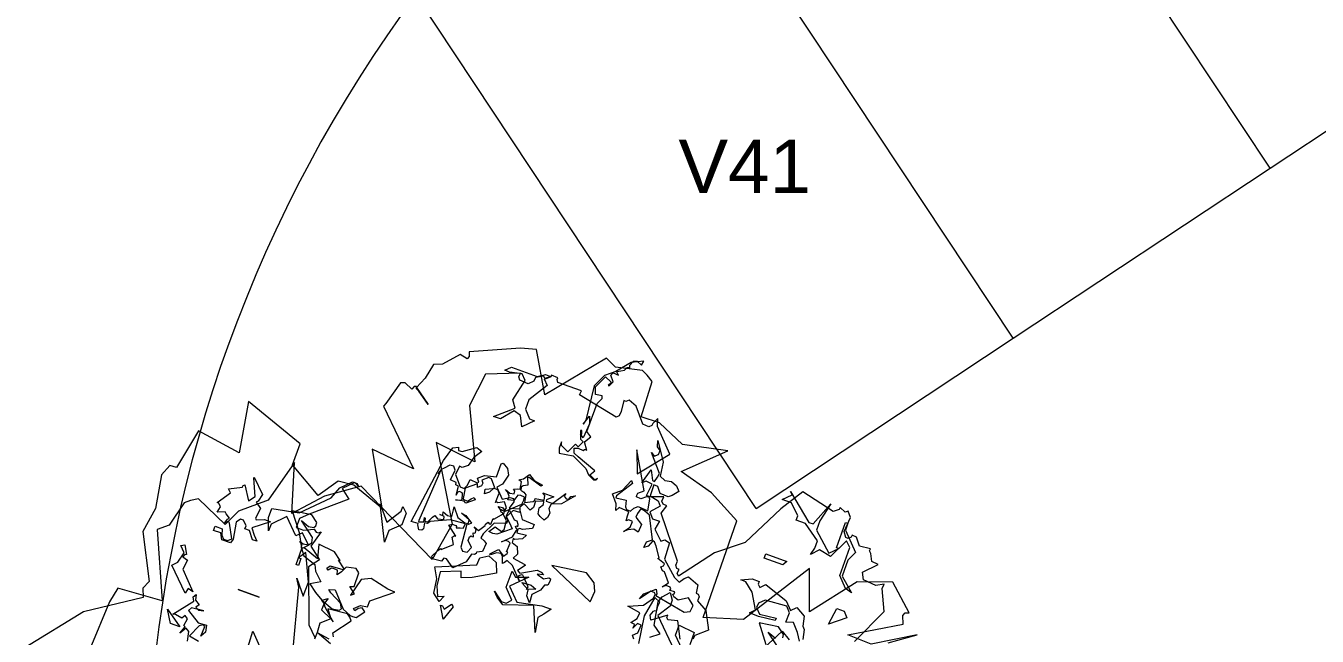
# Model space of a CAD drawing. Header units: metres. Extents: x -71 to 881, y -503 to 661.
# Drawn here: x 200.46 to 210.94, y 559.52 to 564.47 of the extents above; entities that cross this region are included whole.
import ezdxf

# ---------------------------------------------------------------- set-up
doc = ezdxf.new("R2010")
doc.units = ezdxf.units.M
doc.layers.add('04. Pisos', color=8, linetype='Continuous', lineweight=5)
doc.layers.add('05. Textos', color=5, linetype='Continuous', lineweight=0)
doc.layers.add('ARBRE', color=100, linetype='Continuous', lineweight=13, true_color=0x00ff3f)
doc.styles.get("Standard").update_dxf_attribs({"font": 'arial.ttf'})

# ---------------------------------------------------------------- blocks, each defined once
blk = doc.blocks.new('WMF2', base_point=(0, 0.01))
at = {"color": 251, "lineweight": 0, "true_color": 0x636466}
for points in [[(81.23, -212.64), (86.45, -202.37), (92.4, -197.64), (98.49, -189.57), (98.99, -190.16), (98.92, -191.16), (99.46, -191.2), (99.98, -191.79), (99.88, -192.88), (107.36, -202.17), (106.64, -204.2), (107.63, -204.27), (108.14, -204.87), (108.06, -205.98), (111.91, -204.61), (112.96, -203.7), (114.06, -203.79), (114.16, -204.2), (114.12, -204.74), (112.93, -205.76), (117.77, -214.23), (115.81, -208.91), (110.13, -215.92), (115.04, -221.02), (115.66, -222.79), (116.35, -221.31), (116.39, -220.76), (116.99, -220.25), (118.51, -220.38), (121.42, -223.82), (123.45, -224.55), (124.06, -224.04), (124.6, -224.1), (124.28, -221.43), (124.37, -220.32), (124.97, -219.82), (134.84, -221.76), (134.73, -222.86), (140.59, -222.8), (140.98, -223.38), (140.96, -223.82), (142.59, -223.95), (142.62, -223.52), (143.7, -222.51), (144.2, -223.11), (145.93, -222.16), (146.02, -221.17), (147.09, -220.14), (149.19, -220.32), (149.69, -220.93), (149.6, -221.91), (157.24, -218.9), (158.3, -210.64), (152.62, -198.66), (162.76, -199.86), (152.65, -183.05), (154.26, -173.69), (175.85, -184.22), (183.13, -179.1), (188.97, -172.64), (192.5, -184.13), (195.26, -173.72), (200.97, -168.92), (202.85, -164.87), (210.8, -168.41), (212.43, -167.44), (213.62, -166.42), (215.13, -160.27), (217.5, -158.38), (210.72, -142.97), (221.5, -142.28), (222.26, -138.6), (222.84, -126.51)], [(54.41, -189.22), (50.23, -198.2), (52.48, -203.12), (52.39, -204.21), (54.12, -203.26), (57.28, -203.53), (58.15, -205.15), (55.25, -208.11), (56.89, -208.24), (57.74, -209.97), (58.25, -210.45), (58.2, -211), (60.88, -210.67), (62.28, -212.43), (63.37, -212.54), (63.42, -211.98), (64, -211.48), (64.56, -211.53), (65.45, -212.71), (65.14, -216.33), (66.13, -217.51), (66.73, -217.02), (68.24, -217.69), (68.28, -217.15), (69.45, -216.26), (77.76, -218.17), (81.23, -212.64), (81.23, -212.64)], [(162.25, -221.47), (162.55, -220.76), (164.41, -221.19), (167.6, -217.66), (169.53, -216.89), (170.28, -213.15), (171.44, -210.43), (167.5, -207.63), (170.63, -209.8), (171.33, -210.11), (171.53, -210.62), (172.06, -210.42), (172.36, -209.7), (174.37, -210.56), (175.39, -210.16), (176.98, -204.42), (177.29, -203.7), (165.65, -192.21), (176.34, -193.26), (169.52, -180.97), (177.55, -183.87), (181.35, -183.49), (184.59, -178.67), (192.69, -183.49), (192.69, -188.7), (207.51, -193.95), (205.44, -181.84), (216.23, -183.49), (218.11, -173.58), (219.76, -173.52), (220.92, -170.8), (219.49, -162.84), (220.49, -156.77), (215.08, -146.26), (215.94, -144.26), (215.12, -142.21), (227.2, -134.24), (237.13, -121.84)], [(46.81, -191.62), (41.05, -195.63), (50.47, -189.97), (56.38, -190.15), (44.99, -196.88), (45.76, -198.84), (45.47, -199.54), (44.55, -199.92), (50.64, -205.39), (58.51, -202.62), (66.66, -192.17), (70.16, -201.76), (80.62, -185.19), (89.7, -182.43), (90.01, -206.45), (97.85, -210.62), (106.23, -212.96), (97.57, -221.28), (108.11, -219.06), (114.95, -222), (119.42, -221.88), (119.84, -230.55), (121.43, -231.58), (122.86, -232.19), (129.04, -230.77), (131.8, -232.03), (142.53, -219.05), (147.98, -228.38), (151.61, -227.39), (162.65, -222.48), (162.25, -221.47), (162.25, -221.47)], [(110.5, -210.3), (109.11, -209.66), (107.56, -210.01), (106.1, -209.43), (105.21, -208.37), (106.3, -206.96), (107.08, -206.3), (109.11, -206.4), (110.23, -207.75), (111.21, -207.86), (111.17, -205.1), (108.98, -204.68), (108.09, -203.61), (109.95, -201.54), (108.82, -200.21), (107.05, -200.28), (107.47, -198.09), (105.17, -195.92), (104.39, -196.59), (103.18, -196.28), (102.97, -192.24), (99.24, -188.97), (97.85, -188.34), (97.03, -189.52), (96.18, -190.24), (93.53, -189.23), (93.18, -187.24), (92.71, -187.16), (92.29, -186.66), (92.32, -185.67), (89.73, -184.22), (87.53, -180.05), (90.18, -177.78), (90.31, -176.8)], [(93.1, -175.8), (95.08, -179.67), (97.34, -179.08), (97.82, -179.64), (97.78, -180.15), (101.14, -177.68), (101.63, -178.7), (101.22, -179.9), (100.95, -180.15), (100.54, -180.1), (100.64, -181.36), (100.55, -182.4), (102.01, -182.98), (102.92, -178.07), (101.94, -171.52)], [(103.34, -172.15), (104, -172.92), (102.95, -173.82), (102.84, -175.84), (103.82, -175.87), (104.45, -174.47), (104.32, -175.45), (105.36, -175.53), (104.26, -176.94), (104.08, -178.42), (106.33, -178.82), (107.3, -178.94), (103.92, -180.38), (102.29, -182.75), (102.16, -183.73), (102.39, -184), (103.43, -184.08), (105.34, -181.48), (104.76, -182.94), (102.36, -184.98), (101.88, -183.96), (101.97, -183.49), (94.36, -182.12), (93.06, -182.73), (92.94, -184.28), (94.55, -185.59), (96.67, -184.27), (97.88, -184.67), (98.3, -185.17), (98.08, -185.36), (98.04, -185.87), (99.3, -185.77), (99.21, -186.22), (99.44, -186.5), (100.48, -186.59), (101.25, -185.92), (100.16, -187.33), (101.95, -189.45), (102.48, -189.49), (103.14, -190.28), (102.64, -190.71), (102.6, -191.22), (104.51, -191.89), (104.23, -192.12), (105.81, -194.43), (106.51, -195.26), (106.98, -195.35), (107.6, -193.84), (108.41, -193.19), (108.29, -194.62), (107.17, -195.57), (109.76, -200.75), (111.21, -201.34), (112.19, -201.47), (112.55, -200.2), (112.63, -199.28), (110.76, -198.09), (110.9, -196.12), (112.13, -196.43), (113.42, -195.8), (114.19, -195.14), (113.09, -196.56), (112.98, -198.01), (113.96, -198.14), (114.51, -197.67), (114.61, -198.91), (114.58, -199.9), (117.07, -200.09), (117.61, -199.16), (118.02, -200.63), (119.62, -202.52), (117.74, -204.14), (116.53, -207), (116.04, -206.45), (118.58, -202.45), (118.63, -201.93), (116.12, -202.24), (115.77, -200.72), (115.3, -200.17), (114.31, -200.14), (113.77, -201.07), (112.93, -201.79), (110.47, -201.58), (110.98, -204.31), (111.44, -204.87), (111.97, -204.91), (111.68, -207.85), (113.17, -208.02), (114, -207.32), (112.98, -210.96), (111.87, -208.65), (111.36, -208.61), (111.05, -209.82), (110.92, -210.8), (114.34, -214.81), (113.44, -214.21), (112.61, -214.93), (112.58, -215.91), (113.47, -216.49), (113.87, -217.98), (110.96, -213.56), (110.5, -210.3), (110.5, -210.3)], [(190.5, -128.76), (189.64, -129.45), (189.46, -131.17), (193.19, -131.13), (193.65, -130.73), (193.32, -133.22), (194.17, -133.3), (194.78, -135.8), (192.24, -131.89), (190.15, -132.02), (190.49, -137.07), (188.78, -136.9), (187.93, -137.58), (188.18, -143.5), (182.86, -137.92), (186.5, -138.74), (187.36, -138.82), (188.57, -127.35), (187.03, -126.24), (188.66, -126.48), (190.5, -128.76), (190.5, -128.76)], [(177.52, -141.23), (181.55, -156.93), (182.76, -158.76), (179.84, -155.24), (179.84, -158.76), (182.76, -165.09), (183.97, -163.4), (183.36, -163.4), (183.36, -161.69), (183.97, -161.69), (183.97, -165.71), (182.76, -166.93), (185.07, -169.24), (186.28, -168.03), (189.83, -171.55), (192.73, -168.64), (192.73, -166.93), (193.83, -169.85), (193.83, -172.16), (187.38, -173.37), (181.55, -179.23), (180.45, -182.15), (178.13, -184.47), (176.91, -184.47), (176.31, -183.86), (177.52, -184.47), (179.84, -182.15), (177.52, -180.32), (185.07, -173.85), (186.89, -172.16), (186.89, -169.85), (185.07, -169.85), (182.76, -170.95), (182.15, -170.45), (181.55, -170.45), (181.05, -170.95), (182.15, -166.93), (179.21, -164.61), (181.05, -162.17), (176.31, -149.38), (174, -147.07)], [(201.88, -136.06), (202.37, -138.31), (203.19, -138.84), (204.17, -137.22), (203.51, -139.04), (203.93, -139.29), (203.69, -141.03), (204.43, -141.55), (204.96, -140.74), (206.69, -141.04), (207.29, -140.91), (203.63, -145.45), (204.17, -146.3), (203.66, -147.12), (203.34, -145.79), (202.2, -145.06), (202.72, -144.26), (201.92, -143.8), (200.66, -144.08), (203.6, -143.77), (204.12, -142.96), (200.96, -141), (198.96, -141.1), (198.59, -139.51), (199.36, -138.28), (199.2, -140.69), (199.61, -140.96), (200.47, -140.41), (201.83, -137.47), (199.42, -136.95)], [(170.04, -146.94), (173.91, -148.36), (170.8, -147.91)], [(169.9, -148.71), (170.41, -149.48), (167.33, -153.6), (167.88, -154.33), (168.63, -154.89), (173.09, -154.46), (173.45, -154.42), (171.93, -152.49), (171.21, -151.97), (174.13, -154.55), (174.64, -155.32), (175.4, -155.88), (172.47, -154.78), (170.8, -155.02), (170.42, -155.53), (171.04, -156.68), (174.04, -158.22), (174.74, -158.74), (173.33, -159.18), (169.98, -155.59), (167.94, -154.77), (167.31, -154.68), (166.44, -154.8), (165.01, -156.7), (165.95, -157.41), (166.73, -156.9), (167.3, -156.16), (167.79, -156.52), (166.47, -157.79), (164.8, -158.03), (164.79, -159.51), (159.94, -163.43), (161.71, -163.57), (166.28, -164.6), (168.39, -163.57), (169.49, -159.28), (168.67, -159.85), (170.32, -161.09), (169.36, -161.46), (169.4, -164.84), (170.39, -165.59), (172.66, -165.09), (173.31, -163.69), (174.06, -162.7), (174.38, -163.72), (175.5, -163.78), (175.85, -163.73), (176.42, -162.98), (176.92, -163.36), (176.35, -164.1), (173.23, -164.33), (173.04, -164.58), (174.93, -166.01), (174.5, -166.07), (176.45, -167.55), (180.59, -167.98), (179.68, -164.7), (183.52, -166.03), (184.12, -165.76), (184.28, -166.58), (184.98, -167.12), (184.09, -166.85), (182.78, -167.03), (182.25, -167.74), (182.48, -169.01), (186.32, -171.88), (184.25, -171.11), (183.02, -171.28), (182.66, -171.8), (182.73, -172.63), (184.43, -173.9), (189.08, -173.24), (185.87, -169.02), (184.12, -165.76), (182.95, -164.22), (179.83, -163.17), (179.13, -161.78), (177.11, -159.84), (179.39, -158.51), (177.45, -157.05), (175.4, -155.88), (174.19, -156.77), (174.64, -155.32), (174.73, -153.72), (171.93, -152.49), (174.04, -150.58), (173.91, -148.36), (173.97, -146.62)], [(208.87, -141.57), (204.74, -138.66), (207.06, -138.66), (208.87, -141.57), (208.87, -141.57)], [(208.96, -155.15), (209.4, -154.92), (209.63, -154.33), (208.3, -153.97), (208.67, -151.63), (204.64, -147.41), (205.96, -147.79), (206.24, -146.5), (211.37, -151.69), (210.33, -152.81), (209.63, -155.34), (210.96, -156.71), (210.11, -157.18), (208.96, -155.15), (208.96, -155.15)], [(70.34, -181.46), (74.19, -184.37), (72.12, -183.59)], [(70.51, -184.27), (70.59, -185.1), (72.3, -186.38), (76.95, -185.71), (73.74, -181.48)], [(189.52, -151.57), (194.75, -151.57), (189.52, -151.57), (189.52, -151.57)], [(147.09, -161.3), (148.81, -164.22), (148.31, -164.22), (147.7, -163.6), (146.47, -165.31), (145.88, -164.82), (147.09, -161.3), (147.09, -161.3)], [(203.13, -162.67), (204.93, -162.67), (204.93, -163.71), (203.13, -163.71), (202.75, -162.29), (202.01, -161.54), (200.96, -161.54), (200.21, -162.29), (202.01, -165.5), (202.37, -165.88), (203.13, -165.12), (202.75, -166.25), (202.37, -166.64), (203.5, -167.31), (203.82, -167.68), (205.6, -166.93), (205.31, -168.42), (205.98, -169.09), (206.34, -169.09), (204.18, -172.31), (204.93, -173.05), (202.01, -174.48), (202.01, -174.86), (201.7, -175.24), (199.54, -172.01), (198.43, -173.43), (200.21, -177.4), (200.21, -177.69), (197, -174.48), (197.38, -172.69), (197.76, -172.31), (196.33, -171.27), (196.63, -168.73), (196.33, -168.42), (194.53, -169.09), (193.04, -169.09), (196.63, -166.25), (195.57, -164.83), (194.53, -163.71), (195.57, -163.71), (197, -165.5), (198.12, -165.5), (198.12, -166.25), (199.17, -167.31), (199.92, -167.31), (200.59, -166.25), (199.92, -162.29), (200.21, -161.25), (202.37, -161.25), (203.13, -162.67), (203.13, -162.67)], [(99.94, -173.81), (97.97, -175.37), (99.94, -176.82), (100.97, -182.31), (100.46, -183.77), (98.99, -185.32), (97.97, -183.77), (97.97, -182.31), (99.94, -179.3), (93.53, -172.89)], [(91.96, -173.81), (94.45, -176.31), (94.45, -178.79), (90.5, -178.38), (90.5, -175.37)], [(135.09, -169.28), (136.91, -170.51), (138.01, -171.61), (135.68, -169.9), (134.47, -169.9), (133.38, -170.99), (135.68, -173.42), (135.68, -177.45), (134.47, -176.35), (131.54, -177.45), (135.09, -173.91), (132.16, -170.99), (126.32, -172.2), (124, -172.2), (125.23, -170.51), (126.32, -169.28), (125.71, -165.75), (128.13, -171.61), (135.09, -169.28), (135.09, -169.28)], [(138.94, -175.74), (144.01, -172.85), (146.39, -171.88), (146.93, -173.42), (151.56, -171.55), (151.13, -168.2), (150.13, -165.91), (148.68, -166.49), (149.35, -164.92), (151.24, -166.38), (151.67, -169.75), (153.13, -172.22), (143.98, -176.02), (143.88, -177.83), (142.05, -179.02), (139.92, -178.12), (138.94, -175.74), (138.94, -175.74)], [(129.33, -171.8), (130.44, -173.14), (130.63, -174.64), (132.41, -175.52), (132.57, -175.72), (130.37, -175.88), (129, -175.39), (131.03, -174.57), (130.92, -175.27), (132.78, -177.2), (132.94, -177.4), (133.27, -177.39), (133.89, -176.89), (133.76, -176.39), (133.25, -175.78), (136.03, -178.75), (137.63, -179.42), (138.03, -178.75), (138.43, -178.41), (139, -179.91), (139.48, -180.48), (140.6, -180.25), (141.77, -179.29), (141.95, -179.48), (140.94, -180.66), (140.37, -181.13), (138.81, -180.09), (138.2, -180.94), (138.17, -181.3), (138.5, -181.3), (138.3, -183.46), (138.84, -183.71), (139.55, -183.74), (140.34, -183.1), (138.33, -185.08), (138.01, -186.66), (137.96, -187.04), (138.47, -187.64), (138.27, -187.81), (137.93, -187.74), (138.03, -188.28), (138.55, -188.89), (139.2, -188.95), (140.91, -190.59), (141.25, -190.57), (141.38, -189.16), (139.54, -187.38), (139.07, -186.81), (142.01, -184.38), (142.93, -184.24), (144.01, -184.38), (142.96, -185.86), (141.2, -185.39), (140.77, -186.02), (140.94, -188.21), (142.43, -189.6), (142.8, -189.62), (143.13, -190.05), (142.18, -190.14), (141.95, -191.03), (142.93, -192.19), (144.24, -191.39), (144.58, -191.45), (144.78, -191.29), (144.74, -193.64), (145.22, -194.21), (146.33, -194.31), (146.97, -193.1), (147.96, -192.3), (148.2, -193.41), (146.53, -194.15), (146.12, -194.49), (147.57, -196.24), (148.3, -196.27), (149.64, -195.16), (149.18, -194.59), (149.23, -193.84), (150.01, -193.2), (150.32, -193.98), (152.67, -192.02), (152.33, -189.62), (152.2, -189.45), (151.09, -189.35), (150.48, -190.21), (149.91, -190.68), (149.57, -190.27), (151.32, -188.81), (151.86, -189.06), (153.85, -188.7), (152.77, -188.98), (152.4, -189.29), (152.8, -190.62), (152.94, -190.78), (153.69, -190.85), (154.05, -190.54), (154.11, -189.8), (154.29, -191.99), (154.99, -192.09), (155.13, -192.59), (156.55, -192.72), (156.32, -195.25), (156.96, -196.02), (157.91, -195.93), (158.87, -194.78), (159.49, -194.28), (159.79, -193.07), (159.51, -193.9), (160.36, -181.18), (160.3, -180.89), (159.09, -181.29), (159.32, -182.35), (159.11, -182.21), (158.95, -181.51), (158.27, -181.62), (157.59, -183.02), (157.18, -183.64), (156.35, -183.07), (154.92, -183.39), (155.08, -184.08), (156.2, -184.24), (155.47, -184.34), (155.62, -185.07), (154.42, -184.57), (153.35, -184.75), (153.51, -186.38), (153.6, -187.08), (151.95, -185.01), (149.99, -184.32), (149.29, -184.43), (149.15, -184.65), (149.29, -185.38), (151.47, -186.21), (150.33, -186.08), (148.46, -184.81), (149.07, -184.27), (149.41, -184.25), (148.91, -178.66), (148.24, -177.88), (147.12, -178.09), (146.52, -179.46), (147.86, -180.69), (147.82, -181.61), (147.53, -182), (147.35, -181.89), (146.99, -181.96), (147.31, -182.82), (146.97, -182.85), (146.83, -183.07), (146.96, -183.8), (147.57, -184.22), (146.37, -183.73), (145.25, -185.38), (145.32, -185.75), (144.9, -186.35), (144.5, -186.09), (144.14, -186.16), (144.04, -187.62), (143.83, -187.48), (142.52, -189.03), (142.08, -189.67), (142.11, -190.02), (143.28, -190.18), (143.89, -190.6), (142.85, -190.79), (141.99, -190.19), (138.87, -193), (138.74, -194.12), (138.82, -194.82), (139.8, -194.84), (140.46, -194.71), (140.93, -193.17), (142.31, -192.91), (142.34, -193.82), (143.01, -194.6), (143.63, -195.01), (142.43, -194.52), (141.41, -194.72), (141.51, -195.42), (141.95, -195.71), (141.09, -196.03), (140.4, -196.21), (140.74, -197.98), (141.5, -198.18), (140.55, -198.74), (139.52, -200.23), (138.03, -199.22), (135.82, -198.91), (136.11, -198.49), (139.38, -199.5), (139.74, -199.42), (139.04, -197.73), (140.05, -197.19), (140.36, -196.75), (140.18, -196.05), (139.41, -195.86), (138.75, -195.42), (138.41, -193.65), (136.6, -194.53), (136.31, -194.97), (136.38, -195.33), (134.28, -195.7), (134.46, -196.76), (135.1, -197.22), (132.37, -197.2), (133.77, -195.99), (133.7, -195.63), (132.79, -195.64), (132.09, -195.74), (129.95, -198.9), (130.18, -198.17), (129.52, -197.73), (128.84, -197.89), (128.6, -198.62), (127.64, -199.19), (130.16, -196.3), (132.35, -195.35), (132.53, -194.25), (131.99, -193.25), (132.12, -192.12), (132.68, -191.29), (133.87, -191.79), (134.49, -192.21), (134.79, -193.63), (134.09, -194.68), (134.18, -195.38), (136.09, -194.82), (135.98, -193.22), (136.53, -192.38), (138.34, -193.29), (139.06, -192.24), (138.68, -191.03), (140.3, -190.91), (141.35, -188.87), (140.74, -188.44), (140.72, -187.54), (143.51, -186.63), (145.06, -183.4), (145.23, -182.31), (144.26, -181.94), (143.6, -181.51), (143.77, -179.46), (145.1, -178.82), (145.07, -178.48), (145.34, -178.09), (146.02, -177.93), (146.55, -175.84), (149.03, -173.49), (151.13, -174.93), (151.83, -174.83), (152.07, -174.01), (154.04, -173.82), (154.65, -174.25), (153.72, -176.12), (153.29, -176.72), (153.08, -176.57), (150.75, -178.69), (151.6, -180.16), (151.31, -180.6), (150.94, -180.67), (153.31, -182.54), (152.7, -183.08), (151.76, -183.04), (151.56, -182.89), (151.5, -182.59), (150.64, -182.91), (149.91, -183.05), (149.78, -184.18), (153.37, -183.87), (157.76, -181.91), (158.22, -181.26), (158.87, -181.13), (158.61, -179.74), (158.9, -179.3), (159.63, -179.15), (160.17, -180.16), (160.23, -180.53), (161.97, -180.37), (159.66, -196.47), (158.58, -199.98), (157.43, -200.58), (157.16, -199.85), (156.26, -199.9), (153.31, -201.99), (151.94, -201.5), (153.21, -199.48), (153.79, -197.33), (154.96, -196.37), (155.66, -196.47), (155.88, -194.31), (153.91, -191.96), (152.87, -191.86), (152.36, -192.9), (152.27, -194.36), (150.48, -194.18), (150.11, -194.49), (150.75, -195.26), (149.38, -196.4), (146.61, -197.04), (146.66, -200.28), (146.27, -200.62), (144.88, -199.79), (144.11, -198.43), (144.72, -195.93), (145.72, -194.82), (143.6, -192.6), (142.05, -193.54), (141.19, -193.65), (140.84, -192.91), (141.38, -191.16), (138.98, -191.83), (137.57, -189.7), (134.5, -189.55), (134.6, -188.51), (136.69, -187.48), (137.39, -187.51), (137.76, -187.2), (137.7, -186.3), (135.35, -186.6), (135.98, -185.39), (137.66, -184.67), (138.03, -184.72), (137.93, -183.77), (136.52, -183.3), (135.82, -181.61), (136.44, -180.4), (133.42, -179.96), (133.25, -179.75), (134.5, -178.03), (133.81, -177.64), (130.21, -179.65), (129.13, -179.52), (128.46, -179.11), (129.89, -178.8), (128.13, -178.26), (126.98, -178.88), (126.62, -178.83), (126.51, -178.31), (126.62, -177.18), (127.36, -176.92), (127.86, -175.55), (129.43, -173.88), (129.33, -171.8), (129.33, -171.8)], [(167.3, -178.31), (164.99, -181.83), (164.99, -183.07), (163.76, -181.83), (163.76, -178.92), (166.2, -176.6), (166.2, -173.68), (170.22, -181.83), (167.3, -178.31), (167.3, -178.31)], [(73.83, -180.56), (71.19, -185.7), (68.92, -184.4)], [(66.57, -184.91), (67.73, -186.66), (69.36, -188.54), (71.08, -188), (71, -190.33), (72.16, -191.6), (77.42, -191.2), (78.69, -190.03), (78.74, -188.92), (77.57, -187.67), (73.52, -188.11), (73.54, -187.51), (77.6, -187.05), (79.9, -187.14), (78.75, -188.32), (80.93, -191.95), (83.16, -193.74), (84.39, -193.79), (82.02, -194.91), (80.2, -194.84), (80.22, -194.22), (79.64, -193.6), (78.5, -194.76), (72.73, -192.72), (70.97, -190.94), (69.83, -192.11), (67.56, -190.81), (67.04, -188.46), (66.45, -187.83), (65.94, -185.49)], [(116, -176.89), (115.75, -179.59), (116.63, -181.42), (119.11, -182.97), (127.36, -181.9), (116, -176.89), (116, -176.89)], [(59.05, -195.06), (57.96, -193.84), (61.5, -190.92), (60.89, -195.06), (59.05, -195.06), (59.05, -195.06)], [(62.92, -202.64), (62.92, -209.57), (64.13, -210.8), (66.44, -206.05), (69.38, -206.67), (71.07, -204.94), (70.59, -206.67), (70.59, -208.49), (74.6, -211.4), (76.92, -211.4), (76.92, -212.49), (79.35, -214.81), (81.66, -214.81), (79.84, -216.64), (80.44, -217.25), (73.99, -211.89), (72.89, -211.89), (70.59, -217.73), (71.68, -213.12), (71.68, -210.8), (67.05, -206.67), (65.23, -208.49), (65.83, -208.49), (65.83, -214.81), (65.23, -214.81), (65.23, -213.12), (61.21, -208.97), (62.31, -206.67), (62.31, -202.64), (58.89, -199.71), (60.6, -200.21), (62.92, -202.64), (62.92, -202.64)], [(80.95, -201.5), (75.73, -201.5), (76.34, -200.42), (80.95, -200.42), (80.95, -201.5), (80.95, -201.5)], [(128.63, -229.85), (130.85, -228.1), (132.31, -224.99), (131.45, -216.73), (131.71, -215.63), (130.94, -217.85), (130.31, -216.16), (130.6, -212.58), (131.48, -213.21), (131.19, -213.31), (131.49, -214.13), (131.79, -214.02), (131.07, -212.08), (130.28, -211.7), (130.98, -210.18), (131.77, -210.56), (132.87, -208.24), (134.78, -209.13), (135.09, -209.95), (135.09, -208.36), (134.68, -207.25), (131.36, -207.8), (127.52, -206.02), (126.48, -204.8), (124.97, -204.1), (124.38, -204.31), (124.19, -204.71), (124.67, -204.21), (126.19, -204.91), (125.4, -206.21), (130.16, -207.96), (131.33, -208.46), (131.74, -209.57), (130.87, -209.89), (129.57, -209.78), (129.36, -210.13), (129.07, -210.23), (128.75, -210.08), (129.97, -211.82), (128.98, -213.46), (130.3, -214.3), (130.27, -221.28), (129.57, -222.8), (129.78, -223.38), (131.29, -223.17), (131.93, -224.86), (130.51, -227.9), (128.94, -227.21), (128.82, -226.92), (129.2, -226.13), (128.91, -226.23), (128.41, -227.4), (129.45, -228.63), (129.11, -229.36), (127.81, -229.23), (128.24, -229.68), (128.34, -229.97), (126.82, -230.86), (126.44, -231.65), (126.15, -231.77), (125.75, -231.58), (126.06, -232.39), (125.56, -233.58), (124.75, -233.87), (123.53, -233.31), (123.33, -234.38), (126.03, -233.07), (128.63, -229.85), (128.63, -229.85)], [(147.98, -213.1), (150.4, -210.17), (152.11, -210.17), (147.98, -213.72), (149.19, -215.41), (147.98, -220.65), (149.19, -221.87), (152.11, -221.27), (153.32, -221.27), (152.11, -222.48), (145.66, -222.48), (143.95, -223.57), (142.74, -223.57), (143.95, -222.48), (142.74, -221.27), (145.66, -216.64), (145.66, -214.32), (143.95, -212.49), (142.74, -212.49), (145.04, -210.17), (146.26, -212.49), (147.98, -213.1), (147.98, -213.1)]]:
    blk.add_lwpolyline(points, dxfattribs=at)

msp = doc.modelspace()

# ---------------------------------------------------------------- linework, layer by layer
at = {"layer": '04. Pisos'}
for p, q in [((210.553, 563.314), (207.791, 567.483)), ((210.553, 563.314), (207.791, 567.483)), ((208.468, 561.934), (205.707, 566.102)), ((208.468, 561.934), (205.707, 566.102)), ((206.384, 560.553), (203.623, 564.721)), ((210.553, 563.314), (212.637, 564.695)), ((208.468, 561.934), (210.553, 563.314)), ((206.384, 560.553), (208.468, 561.934))]:
    msp.add_line(p, q, dxfattribs=at)
msp.add_arc((212.6, 558.082), 11.165, 143.513, 209.0032, dxfattribs=at)

# ---------------------------------------------------------------- block references
at = {"layer": 'ARBRE', "color": 251, "lineweight": 5, "true_color": 0x636466, "xscale": 0.03451886634015593, "yscale": 0.03451886634015593, "zscale": 0.03451886634015593, "rotation": 160.1685466476646}
msp.add_blockref('WMF2', (206.731, 552.694), dxfattribs=at)

# ---------------------------------------------------------------- texts
at = {"layer": '05. Textos', "insert": (205.753, 563.545), "char_height": 0.4326, "attachment_point": 1}
msp.add_mtext_dynamic_manual_height_columns('V41', width=1.21171, gutter_width=2.163, heights=[0], dxfattribs=at)

doc.saveas('drawing.dxf')
